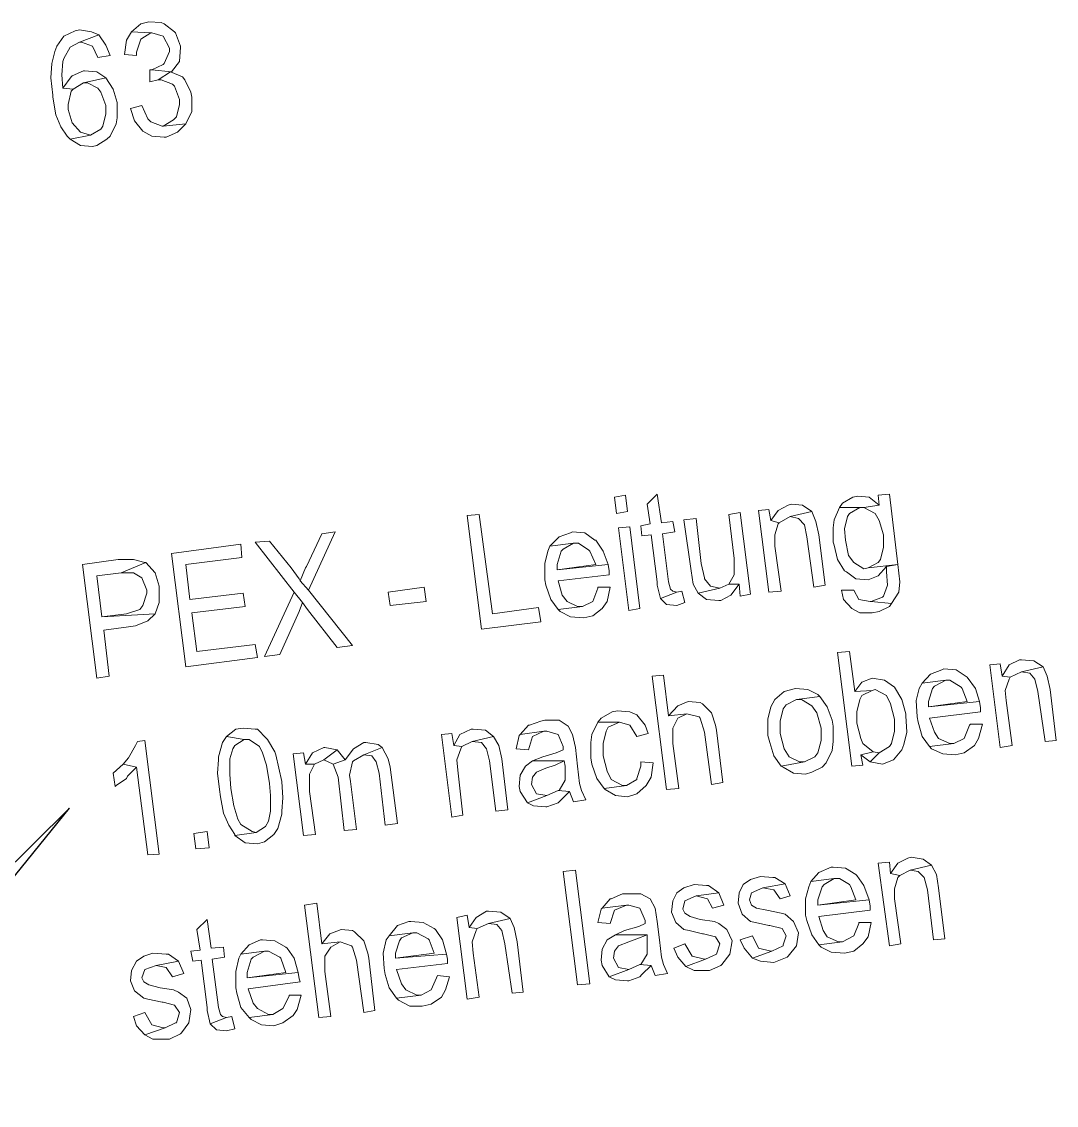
# Model space of a CAD drawing. Header units: metres. Extents: x 2713732.4 to 2713757.2, y 1226081.6 to 1226111.3.
# Drawn here: x 2713744.802 to 2713745.901, y 1226107.35 to 1226108.501 of the extents above; entities that cross this region are included whole.
import ezdxf

# ---------------------------------------------------------------- set-up
doc = ezdxf.new("R2010")
doc.units = ezdxf.units.M
doc.layers.add('einlagen_boden_erstes_og', color=7, linetype='Continuous', true_color=0x000000)

msp = doc.modelspace()

# ---------------------------------------------------------------- linework, layer by layer
at = {"layer": 'einlagen_boden_erstes_og', "color": 7, "linetype": 'Continuous', "lineweight": 25, "extrusion": (0.000477202, 0.001815, 0.999998)}
for p in [(2713744.0878, 1226106.9091, -0.1889), (2713744.1085, 1226106.7454, -0.1886)]:
    msp.add_line(p, (2713744.8532, 1226107.6658, -0.1907), dxfattribs=at)
at = {"layer": 'einlagen_boden_erstes_og', "color": 7, "lineweight": 0}
for points in [[(2713744.9374, 1226108.5012), (2713744.9288, 1226108.4991), (2713744.919, 1226108.4904), (2713744.9396, 1226108.4893), (2713744.9407, 1226108.4893), (2713744.9527, 1226108.486), (2713744.9592, 1226108.473), (2713744.9592, 1226108.4697), (2713744.9537, 1226108.4567), (2713744.9527, 1226108.4556), (2713744.9407, 1226108.4502), (2713744.9613, 1226108.448), (2713744.97, 1226108.4589), (2713744.9711, 1226108.4741), (2713744.9711, 1226108.4752), (2713744.9657, 1226108.4893), (2713744.9646, 1226108.4904), (2713744.9537, 1226108.4991), (2713744.9505, 1226108.5002)], [(2713744.8636, 1226108.4926), (2713744.8592, 1226108.4915), (2713744.8473, 1226108.486), (2713744.8397, 1226108.4752), (2713744.8375, 1226108.4697), (2713744.8343, 1226108.4567), (2713744.8332, 1226108.4415), (2713744.8353, 1226108.423), (2713744.8353, 1226108.4209), (2713744.8386, 1226108.4024), (2713744.844, 1226108.3894), (2713744.8505, 1226108.3796), (2713744.8538, 1226108.3763), (2713744.8755, 1226108.3807), (2713744.8647, 1226108.3839), (2713744.856, 1226108.3937), (2713744.8516, 1226108.4078), (2713744.8516, 1226108.4133), (2713744.8549, 1226108.4274), (2713744.8571, 1226108.4295), (2713744.8462, 1226108.4306), (2713744.8451, 1226108.4448), (2713744.8462, 1226108.4589), (2713744.8473, 1226108.4621), (2713744.8538, 1226108.4741), (2713744.8636, 1226108.4795), (2713744.8842, 1226108.4871), (2713744.8766, 1226108.4904)], [(2713744.919, 1226108.4904), (2713744.9136, 1226108.4817), (2713744.9114, 1226108.4665), (2713744.9244, 1226108.4654), (2713744.9244, 1226108.4687), (2713744.9288, 1226108.4828), (2713744.9288, 1226108.4828), (2713744.9396, 1226108.4893)], [(2713744.8842, 1226108.4871), (2713744.8636, 1226108.4795), (2713744.8658, 1226108.4795), (2713744.8777, 1226108.4752), (2713744.8831, 1226108.4632), (2713744.8962, 1226108.4654), (2713744.8918, 1226108.4763)], [(2713744.869, 1226108.4491), (2713744.8679, 1226108.4491), (2713744.856, 1226108.4437), (2713744.8549, 1226108.4426), (2713744.8462, 1226108.4306), (2713744.8571, 1226108.4295), (2713744.8679, 1226108.4361), (2713744.8918, 1226108.4415), (2713744.8821, 1226108.448)], [(2713744.8918, 1226108.4415), (2713744.8679, 1226108.4361), (2713744.8723, 1226108.4361), (2713744.8831, 1226108.4306), (2713744.8864, 1226108.4263), (2713744.8918, 1226108.4122), (2713744.8918, 1226108.4035), (2713744.8886, 1226108.3904), (2713744.8864, 1226108.3872), (2713744.8755, 1226108.3807), (2713744.8538, 1226108.3763), (2713744.8647, 1226108.3698), (2713744.8777, 1226108.3687), (2713744.8821, 1226108.3698), (2713744.8929, 1226108.3763), (2713744.8962, 1226108.3796), (2713744.9027, 1226108.3926), (2713744.9038, 1226108.3991), (2713744.9038, 1226108.4143), (2713744.9038, 1226108.4154), (2713744.8994, 1226108.4295)], [(2713744.9385, 1226108.4502), (2713744.9385, 1226108.4372), (2713744.9472, 1226108.4393), (2713744.9603, 1226108.448), (2713744.9613, 1226108.448), (2713744.9407, 1226108.4502)], [(2713744.9603, 1226108.448), (2713744.9472, 1226108.4393), (2713744.9505, 1226108.4393), (2713744.9624, 1226108.435), (2713744.9646, 1226108.4328), (2713744.97, 1226108.4187), (2713744.97, 1226108.4133), (2713744.9668, 1226108.4002), (2713744.9635, 1226108.397), (2713744.9527, 1226108.3904), (2713744.9766, 1226108.3926), (2713744.9831, 1226108.4057), (2713744.9831, 1226108.4209), (2713744.982, 1226108.4263), (2713744.9755, 1226108.4393), (2713744.9733, 1226108.4426)], [(2713744.9298, 1226108.4122), (2713744.9179, 1226108.4089), (2713744.9222, 1226108.3959), (2713744.9309, 1226108.385), (2713744.9407, 1226108.3796), (2713744.9537, 1226108.3785), (2713744.9559, 1226108.3785), (2713744.9679, 1226108.3839), (2713744.9766, 1226108.3926), (2713744.9766, 1226108.3926), (2713744.9527, 1226108.3904), (2713744.9516, 1226108.3904), (2713744.9396, 1226108.3948), (2713744.9364, 1226108.398)], [(2713745.4436, 1226107.9983), (2713745.4317, 1226107.9961), (2713745.4339, 1226107.9788), (2713745.4458, 1226107.9809)], [(2713745.4773, 1226107.9994), (2713745.4664, 1226107.9885), (2713745.4697, 1226107.9679), (2713745.4599, 1226107.9657), (2713745.461, 1226107.9549), (2713745.4708, 1226107.956), (2713745.4773, 1226107.906), (2713745.4773, 1226107.9027), (2713745.4806, 1226107.8886), (2713745.4979, 1226107.8951), (2713745.4936, 1226107.8962), (2713745.4914, 1226107.8984), (2713745.4893, 1226107.906), (2713745.4827, 1226107.957), (2713745.4958, 1226107.9592), (2713745.4936, 1226107.9701), (2713745.4817, 1226107.969)], [(2713745.6902, 1226107.9972), (2713745.6848, 1226107.9961), (2713745.6739, 1226107.9896), (2713745.6707, 1226107.9853), (2713745.6924, 1226107.9853), (2713745.6967, 1226107.9853), (2713745.713, 1226107.9875), (2713745.7022, 1226107.9961)], [(2713745.7239, 1226107.9994), (2713745.7119, 1226107.9983), (2713745.713, 1226107.9875), (2713745.6967, 1226107.9853), (2713745.7087, 1226107.9788), (2713745.713, 1226107.9712), (2713745.7174, 1226107.956), (2713745.7174, 1226107.9429), (2713745.7141, 1226107.9299), (2713745.7119, 1226107.9266), (2713745.7011, 1226107.9212), (2713745.7326, 1226107.9245)], [(2713745.5957, 1226107.9831), (2713745.5848, 1226107.982), (2713745.5957, 1226107.8951), (2713745.6087, 1226107.8962), (2713745.6022, 1226107.944), (2713745.6022, 1226107.956), (2713745.6055, 1226107.9679), (2713745.6066, 1226107.969), (2713745.5979, 1226107.9712)], [(2713745.6196, 1226107.9885), (2713745.6163, 1226107.9875), (2713745.6055, 1226107.982), (2713745.5979, 1226107.9712), (2713745.6066, 1226107.969), (2713745.6185, 1226107.9755), (2713745.6413, 1226107.9809), (2713745.6316, 1226107.9875)], [(2713745.6413, 1226107.9809), (2713745.6185, 1226107.9755), (2713745.6272, 1226107.9733), (2713745.6337, 1226107.9668), (2713745.6359, 1226107.9538), (2713745.6435, 1226107.9006), (2713745.6554, 1226107.9027), (2713745.6489, 1226107.956), (2713745.6457, 1226107.9701)], [(2713745.6707, 1226107.9853), (2713745.6652, 1226107.9722), (2713745.6641, 1226107.9636), (2713745.6641, 1226107.9483), (2713745.6652, 1226107.9451), (2713745.6685, 1226107.9299), (2713745.6761, 1226107.9179), (2713745.6783, 1226107.9168), (2713745.688, 1226107.9092), (2713745.7011, 1226107.9082), (2713745.7119, 1226107.9125), (2713745.7206, 1226107.9223), (2713745.7326, 1226107.9245), (2713745.7011, 1226107.9212), (2713745.6967, 1226107.9201), (2713745.6859, 1226107.9266), (2713745.6804, 1226107.9342), (2713745.6772, 1226107.9505), (2713745.6761, 1226107.9625), (2713745.6793, 1226107.9755), (2713745.6815, 1226107.9788), (2713745.6924, 1226107.9853)], [(2713745.2883, 1226107.9777), (2713745.2753, 1226107.9766), (2713745.2905, 1226107.856), (2713745.3535, 1226107.8636), (2713745.3513, 1226107.8788), (2713745.3024, 1226107.8723)], [(2713745.5186, 1226107.9733), (2713745.5055, 1226107.9722), (2713745.5132, 1226107.9179), (2713745.5153, 1226107.9038), (2713745.5208, 1226107.894), (2713745.5436, 1226107.8995), (2713745.5338, 1226107.9016), (2713745.5273, 1226107.9092), (2713745.5273, 1226107.9103), (2713745.524, 1226107.9255)], [(2713745.5653, 1226107.9798), (2713745.5533, 1226107.9777), (2713745.5588, 1226107.931), (2713745.5588, 1226107.9288), (2713745.5588, 1226107.9136), (2713745.5533, 1226107.9038), (2713745.5642, 1226107.9038), (2713745.5653, 1226107.8908), (2713745.5762, 1226107.8929)], [(2713745.1351, 1226107.9592), (2713745.121, 1226107.957), (2713745.1047, 1226107.9223), (2713745.1036, 1226107.9212), (2713745.0982, 1226107.9071), (2713745.1069, 1226107.8973)], [(2713745.3871, 1226107.9592), (2713745.385, 1226107.9581), (2713745.373, 1226107.9538), (2713745.3633, 1226107.944), (2713745.3882, 1226107.9473), (2713745.3937, 1226107.9473), (2713745.4045, 1226107.9397), (2713745.4056, 1226107.9386), (2713745.4121, 1226107.9245), (2713745.3709, 1226107.919), (2713745.4252, 1226107.9245), (2713745.4197, 1226107.9386), (2713745.4121, 1226107.9505), (2713745.411, 1226107.9505), (2713745.4002, 1226107.9581)], [(2713745.448, 1226107.9646), (2713745.436, 1226107.9636), (2713745.4469, 1226107.8756), (2713745.4588, 1226107.8777)], [(2713745.0656, 1226107.9494), (2713745.0504, 1226107.9483), (2713745.0917, 1226107.8951), (2713745.1004, 1226107.8843), (2713745.1058, 1226107.8767), (2713745.1373, 1226107.8365), (2713745.1536, 1226107.8386), (2713745.1069, 1226107.8973), (2713745.0982, 1226107.9071), (2713745.0971, 1226107.9092), (2713745.0884, 1226107.9212)], [(2713745.3633, 1226107.944), (2713745.3611, 1226107.9386), (2713745.3578, 1226107.9255), (2713745.3578, 1226107.9082), (2713745.3589, 1226107.9027), (2713745.3643, 1226107.8875), (2713745.3719, 1226107.8767), (2713745.398, 1226107.8799), (2713745.3926, 1226107.8799), (2713745.3817, 1226107.8853), (2713745.3763, 1226107.8919), (2713745.3719, 1226107.9071), (2713745.4263, 1226107.9136), (2713745.4263, 1226107.9179), (2713745.4252, 1226107.9245), (2713745.3709, 1226107.919), (2713745.3709, 1226107.9245), (2713745.3752, 1226107.9386), (2713745.3774, 1226107.9407), (2713745.3882, 1226107.9473)], [(2713745.0352, 1226107.9462), (2713744.9613, 1226107.9364), (2713744.9766, 1226107.8158), (2713745.0526, 1226107.8256), (2713745.0504, 1226107.8397), (2713744.9885, 1226107.8321), (2713744.9831, 1226107.8734), (2713745.0396, 1226107.8799), (2713745.0374, 1226107.894), (2713744.9809, 1226107.8875), (2713744.9766, 1226107.9245), (2713745.0363, 1226107.9321)], [(2713744.9049, 1226107.9299), (2713744.8668, 1226107.9245), (2713744.8821, 1226107.8039), (2713744.8951, 1226107.8061), (2713744.8897, 1226107.8549), (2713744.9157, 1226107.8582), (2713744.9233, 1226107.8593), (2713744.9364, 1226107.8647), (2713744.944, 1226107.8723), (2713744.8875, 1226107.8691), (2713744.8821, 1226107.9125), (2713744.9081, 1226107.9158), (2713744.9342, 1226107.9266), (2713744.9331, 1226107.9266), (2713744.9212, 1226107.9299), (2713744.919, 1226107.9299)], [(2713744.9342, 1226107.9266), (2713744.9081, 1226107.9158), (2713744.9212, 1226107.9158), (2713744.9298, 1226107.9103), (2713744.9353, 1226107.8973), (2713744.9353, 1226107.894), (2713744.9309, 1226107.881), (2713744.9277, 1226107.8767), (2713744.9136, 1226107.8723), (2713744.8875, 1226107.8691), (2713744.944, 1226107.8723), (2713744.9483, 1226107.8843), (2713744.9483, 1226107.8995), (2713744.9483, 1226107.9016), (2713744.944, 1226107.9158), (2713744.944, 1226107.9158)], [(2713745.7326, 1226107.9245), (2713745.7206, 1226107.9223), (2713745.7206, 1226107.9168), (2713745.7217, 1226107.9027), (2713745.7174, 1226107.8908), (2713745.7163, 1226107.8897), (2713745.7043, 1226107.8853), (2713745.7261, 1226107.8832), (2713745.7337, 1226107.8951), (2713745.7347, 1226107.906)], [(2713745.1938, 1226107.881), (2713745.1916, 1226107.8951), (2713745.2296, 1226107.9006), (2713745.2318, 1226107.8853), (2713745.1938, 1226107.881)], [(2713745.4143, 1226107.9006), (2713745.4143, 1226107.8995), (2713745.4089, 1226107.8853), (2713745.398, 1226107.8799), (2713745.3719, 1226107.8767), (2713745.3741, 1226107.8745), (2713745.385, 1226107.8691), (2713745.3991, 1226107.868), (2713745.4089, 1226107.8701), (2713745.4187, 1226107.8777), (2713745.4241, 1226107.8853), (2713745.4273, 1226107.9006)], [(2713745.5533, 1226107.9038), (2713745.5436, 1226107.8995), (2713745.5208, 1226107.894), (2713745.5294, 1226107.8875), (2713745.5425, 1226107.8864), (2713745.5447, 1226107.8864), (2713745.5555, 1226107.8919), (2713745.5642, 1226107.9038)], [(2713745.0917, 1226107.8951), (2713745.0602, 1226107.8267), (2713745.0765, 1226107.8289), (2713745.0971, 1226107.8745), (2713745.1004, 1226107.8843)], [(2713745.5034, 1226107.8962), (2713745.4979, 1226107.8951), (2713745.4806, 1226107.8886), (2713745.4871, 1226107.8821), (2713745.4979, 1226107.881), (2713745.5066, 1226107.8843)], [(2713745.6728, 1226107.8973), (2713745.675, 1226107.8875), (2713745.6837, 1226107.8777), (2713745.6924, 1226107.8734), (2713745.7054, 1226107.8734), (2713745.713, 1226107.8745), (2713745.7239, 1226107.8799), (2713745.7261, 1226107.8832), (2713745.7043, 1226107.8853), (2713745.7032, 1226107.8853), (2713745.6913, 1226107.8875), (2713745.6859, 1226107.8973)], [(2713745.6815, 1226107.8321), (2713745.6685, 1226107.831), (2713745.6837, 1226107.7105), (2713745.6956, 1226107.7115), (2713745.6935, 1226107.7224), (2713745.7065, 1226107.7257), (2713745.6956, 1226107.7344), (2713745.6935, 1226107.7398), (2713745.6891, 1226107.7561), (2713745.6891, 1226107.768), (2713745.6924, 1226107.7811), (2713745.6946, 1226107.7854), (2713745.7054, 1226107.7908), (2713745.687, 1226107.7898)], [(2713745.864, 1226107.8234), (2713745.8618, 1226107.8234), (2713745.851, 1226107.818), (2713745.8434, 1226107.8061), (2713745.8521, 1226107.805), (2713745.864, 1226107.8104), (2713745.8868, 1226107.8158), (2713745.877, 1226107.8223)], [(2713745.7815, 1226107.8137), (2713745.7793, 1226107.8126), (2713745.7673, 1226107.8082), (2713745.7586, 1226107.7984), (2713745.7836, 1226107.8017), (2713745.788, 1226107.8017), (2713745.7999, 1226107.7941), (2713745.801, 1226107.793), (2713745.8064, 1226107.7789), (2713745.7652, 1226107.7735), (2713745.8195, 1226107.7789), (2713745.8151, 1226107.793), (2713745.8064, 1226107.805), (2713745.8064, 1226107.805), (2713745.7945, 1226107.8126)], [(2713745.8412, 1226107.8191), (2713745.8303, 1226107.818), (2713745.8412, 1226107.73), (2713745.8542, 1226107.7322), (2713745.8477, 1226107.78), (2713745.8466, 1226107.7908), (2713745.851, 1226107.8028), (2713745.8521, 1226107.805), (2713745.8434, 1226107.8061)], [(2713745.8868, 1226107.8158), (2713745.864, 1226107.8104), (2713745.8727, 1226107.8093), (2713745.8781, 1226107.8028), (2713745.8814, 1226107.7898), (2713745.889, 1226107.7365), (2713745.9009, 1226107.7376), (2713745.8944, 1226107.7919), (2713745.8912, 1226107.8061)], [(2713745.4838, 1226107.8071), (2713745.4719, 1226107.8061), (2713745.4871, 1226107.6855), (2713745.5001, 1226107.6866), (2713745.4936, 1226107.7344), (2713745.4936, 1226107.7365), (2713745.4936, 1226107.7507), (2713745.499, 1226107.7615), (2713745.5088, 1226107.7659), (2713745.4893, 1226107.7637)], [(2713745.7054, 1226107.8039), (2713745.6946, 1226107.7995), (2713745.687, 1226107.7898), (2713745.7054, 1226107.7908), (2713745.7087, 1226107.7919), (2713745.7206, 1226107.7854), (2713745.725, 1226107.7767), (2713745.7293, 1226107.7604), (2713745.7293, 1226107.7474), (2713745.7261, 1226107.7344), (2713745.7239, 1226107.7311), (2713745.713, 1226107.7246), (2713745.7032, 1226107.7148), (2713745.7163, 1226107.7126), (2713745.7163, 1226107.7126), (2713745.7282, 1226107.717), (2713745.7369, 1226107.7278), (2713745.7391, 1226107.7333), (2713745.7423, 1226107.7463), (2713745.7413, 1226107.7637), (2713745.7413, 1226107.7659), (2713745.7369, 1226107.7811), (2713745.7369, 1226107.7811), (2713745.7293, 1226107.7941), (2713745.7185, 1226107.8017), (2713745.7185, 1226107.8017)], [(2713745.7586, 1226107.7984), (2713745.7554, 1226107.793), (2713745.7521, 1226107.78), (2713745.7532, 1226107.7626), (2713745.7543, 1226107.7572), (2713745.7586, 1226107.742), (2713745.7662, 1226107.7311), (2713745.7923, 1226107.7344), (2713745.788, 1226107.7344), (2713745.776, 1226107.7398), (2713745.7717, 1226107.7463), (2713745.7662, 1226107.7615), (2713745.8206, 1226107.768), (2713745.8206, 1226107.7724), (2713745.8195, 1226107.7789), (2713745.7652, 1226107.7735), (2713745.7652, 1226107.7789), (2713745.7695, 1226107.793), (2713745.7717, 1226107.7952), (2713745.7836, 1226107.8017)], [(2713745.6239, 1226107.793), (2713745.612, 1226107.7898), (2713745.6022, 1226107.7811), (2713745.5979, 1226107.7735), (2713745.5946, 1226107.7604), (2713745.5946, 1226107.743), (2713745.5968, 1226107.7354), (2713745.6011, 1226107.7213), (2713745.6087, 1226107.7105), (2713745.6337, 1226107.7148), (2713745.6283, 1226107.7148), (2713745.6174, 1226107.7202), (2713745.612, 1226107.7289), (2713745.6077, 1226107.7452), (2713745.6077, 1226107.7583), (2713745.6109, 1226107.7713), (2713745.6142, 1226107.7756), (2713745.625, 1226107.7811), (2713745.65, 1226107.7843), (2713745.6478, 1226107.7865), (2713745.637, 1226107.7919)], [(2713745.5099, 1226107.7789), (2713745.499, 1226107.7745), (2713745.4893, 1226107.7637), (2713745.5088, 1226107.7659), (2713745.5218, 1226107.7626), (2713745.5229, 1226107.7615), (2713745.5273, 1226107.7463), (2713745.5349, 1226107.6909), (2713745.5468, 1226107.6931), (2713745.5403, 1226107.7485), (2713745.5392, 1226107.7539), (2713745.5349, 1226107.7669), (2713745.5251, 1226107.7767), (2713745.5229, 1226107.7778)], [(2713745.65, 1226107.7843), (2713745.625, 1226107.7811), (2713745.6305, 1226107.7811), (2713745.6413, 1226107.7745), (2713745.6468, 1226107.7669), (2713745.6511, 1226107.7507), (2713745.6511, 1226107.7376), (2713745.6478, 1226107.7246), (2713745.6446, 1226107.7202), (2713745.6337, 1226107.7148), (2713745.6087, 1226107.7105), (2713745.6109, 1226107.7094), (2713745.6218, 1226107.7029), (2713745.6348, 1226107.7018), (2713745.6413, 1226107.7039), (2713745.6522, 1226107.7094), (2713745.6565, 1226107.7137), (2713745.6631, 1226107.7268), (2713745.6641, 1226107.7365), (2713745.6641, 1226107.7528), (2713745.6631, 1226107.7593), (2713745.6576, 1226107.7735)], [(2713745.4349, 1226107.7691), (2713745.4295, 1226107.768), (2713745.4176, 1226107.7615), (2713745.4143, 1226107.7572), (2713745.4371, 1226107.7572), (2713745.448, 1226107.7539), (2713745.448, 1226107.7539), (2713745.4556, 1226107.742), (2713745.4675, 1226107.7452), (2713745.4643, 1226107.7539), (2713745.4556, 1226107.7648), (2713745.448, 1226107.768)], [(2713745.0374, 1226107.7507), (2713745.0298, 1226107.7496), (2713745.02, 1226107.742), (2713745.0385, 1226107.7387), (2713745.0439, 1226107.7387), (2713745.0548, 1226107.7311), (2713745.058, 1226107.7246), (2713745.0624, 1226107.7115), (2713745.0656, 1226107.692), (2713745.0667, 1226107.679), (2713745.0667, 1226107.6627), (2713745.0645, 1226107.6518), (2713745.0613, 1226107.6464), (2713745.0515, 1226107.6399), (2713745.0287, 1226107.6366), (2713745.0396, 1226107.629), (2713745.0526, 1226107.6279), (2713745.0602, 1226107.6301), (2713745.07, 1226107.6377), (2713745.0743, 1226107.6442), (2713745.0787, 1226107.6594), (2713745.0787, 1226107.6627), (2713745.0797, 1226107.6768), (2713745.0787, 1226107.6942), (2713745.0754, 1226107.7083), (2713745.0721, 1226107.7224), (2713745.0711, 1226107.7257), (2713745.0635, 1226107.7387), (2713745.0624, 1226107.7398), (2713745.0526, 1226107.7496), (2713745.0504, 1226107.7496)], [(2713745.3578, 1226107.7593), (2713745.3535, 1226107.7583), (2713745.3415, 1226107.7539), (2713745.3404, 1226107.7539), (2713745.3318, 1226107.7441), (2713745.3567, 1226107.7474), (2713745.36, 1226107.7474), (2713745.3719, 1226107.7441), (2713745.3774, 1226107.7311), (2713745.3774, 1226107.7278), (2713745.3698, 1226107.7246), (2713745.3556, 1226107.7202), (2713745.3448, 1226107.7159), (2713745.3785, 1226107.7159), (2713745.3795, 1226107.7105), (2713745.3795, 1226107.6953), (2713745.373, 1226107.6844), (2713745.3719, 1226107.6844), (2713745.3839, 1226107.6833), (2713745.3882, 1226107.6724), (2713745.4013, 1226107.6746), (2713745.3969, 1226107.6844), (2713745.3948, 1226107.692), (2713745.3926, 1226107.7105), (2713745.3904, 1226107.73), (2713745.3871, 1226107.7441), (2713745.3828, 1226107.7528), (2713745.373, 1226107.7593), (2713745.3709, 1226107.7593)], [(2713745.4143, 1226107.7572), (2713745.4078, 1226107.7441), (2713745.4067, 1226107.7354), (2713745.4067, 1226107.7192), (2713745.4078, 1226107.7126), (2713745.4132, 1226107.6974), (2713745.4208, 1226107.6866), (2713745.4447, 1226107.6898), (2713745.4404, 1226107.6898), (2713745.4284, 1226107.6963), (2713745.4241, 1226107.705), (2713745.4197, 1226107.7213), (2713745.4197, 1226107.7344), (2713745.423, 1226107.7474), (2713745.4252, 1226107.7517), (2713745.4371, 1226107.7572)], [(2713745.8097, 1226107.755), (2713745.8086, 1226107.7539), (2713745.8032, 1226107.7398), (2713745.7923, 1226107.7344), (2713745.7662, 1226107.7311), (2713745.7684, 1226107.7289), (2713745.7804, 1226107.7235), (2713745.7934, 1226107.7224), (2713745.8032, 1226107.7246), (2713745.814, 1226107.7322), (2713745.8184, 1226107.7398), (2713745.8227, 1226107.755)], [(2713745.02, 1226107.742), (2713745.0157, 1226107.7354), (2713745.0113, 1226107.7202), (2713745.0113, 1226107.717), (2713745.0102, 1226107.7029), (2713745.0124, 1226107.6855), (2713745.0135, 1226107.6779), (2713745.0167, 1226107.6605), (2713745.0222, 1226107.6475), (2713745.0287, 1226107.6377), (2713745.0287, 1226107.6366), (2713745.0515, 1226107.6399), (2713745.0472, 1226107.6409), (2713745.0352, 1226107.6485), (2713745.032, 1226107.654), (2713745.0276, 1226107.6681), (2713745.0243, 1226107.6866), (2713745.0233, 1226107.7018), (2713745.0233, 1226107.7181), (2713745.0265, 1226107.7289), (2713745.0287, 1226107.7322), (2713745.0385, 1226107.7387)], [(2713745.259, 1226107.7452), (2713745.2481, 1226107.7441), (2713745.259, 1226107.6562), (2713745.2709, 1226107.6583), (2713745.2655, 1226107.7061), (2713745.2644, 1226107.717), (2713745.2687, 1226107.7289), (2713745.2698, 1226107.7311), (2713745.2611, 1226107.7322)], [(2713745.2818, 1226107.7496), (2713745.2796, 1226107.7496), (2713745.2677, 1226107.7441), (2713745.2611, 1226107.7322), (2713745.2698, 1226107.7311), (2713745.2807, 1226107.7365), (2713745.3035, 1226107.742), (2713745.2948, 1226107.7485)], [(2713745.3035, 1226107.742), (2713745.2807, 1226107.7365), (2713745.2905, 1226107.7354), (2713745.2959, 1226107.7289), (2713745.2992, 1226107.7159), (2713745.3057, 1226107.6627), (2713745.3187, 1226107.6638), (2713745.3122, 1226107.7181), (2713745.3089, 1226107.7322)], [(2713745.3318, 1226107.7441), (2713745.3307, 1226107.743), (2713745.3274, 1226107.7289), (2713745.3404, 1226107.7278), (2713745.3404, 1226107.7278), (2713745.3448, 1226107.742), (2713745.3448, 1226107.742), (2713745.3567, 1226107.7474)], [(2713744.9331, 1226107.7376), (2713744.9255, 1226107.7365), (2713744.9233, 1226107.7322), (2713744.9157, 1226107.7192), (2713744.9103, 1226107.7126), (2713744.9244, 1226107.7094), (2713744.9364, 1226107.616), (2713744.9483, 1226107.617)], [(2713745.1243, 1226107.73), (2713745.1232, 1226107.73), (2713745.1112, 1226107.7246), (2713745.1036, 1226107.7126), (2713745.1134, 1226107.7126), (2713745.1232, 1226107.717), (2713745.1373, 1226107.7278), (2713745.1373, 1226107.7278)], [(2713745.1373, 1226107.7278), (2713745.1232, 1226107.717), (2713745.133, 1226107.7126), (2713745.146, 1226107.717)], [(2713745.1677, 1226107.7354), (2713745.1656, 1226107.7354), (2713745.1547, 1226107.7289), (2713745.146, 1226107.717), (2713745.133, 1226107.7126), (2713745.133, 1226107.7126), (2713745.1384, 1226107.6985), (2713745.1449, 1226107.642), (2713745.158, 1226107.6431), (2713745.1514, 1226107.6942), (2713745.1504, 1226107.7007), (2713745.1536, 1226107.7148), (2713745.1547, 1226107.7159), (2713745.1656, 1226107.7224), (2713745.1851, 1226107.73), (2713745.1808, 1226107.7333)], [(2713745.1851, 1226107.73), (2713745.1656, 1226107.7224), (2713745.1742, 1226107.7213), (2713745.1786, 1226107.7148), (2713745.1819, 1226107.7029), (2713745.1884, 1226107.6475), (2713745.2014, 1226107.6496), (2713745.1938, 1226107.7094), (2713745.1916, 1226107.7181)], [(2713745.1015, 1226107.7246), (2713745.0906, 1226107.7235), (2713745.1015, 1226107.6366), (2713745.1145, 1226107.6377), (2713745.108, 1226107.6833), (2713745.108, 1226107.6866), (2713745.108, 1226107.7018), (2713745.1134, 1226107.7126), (2713745.1036, 1226107.7126)], [(2713745.7065, 1226107.7257), (2713745.6935, 1226107.7224), (2713745.7032, 1226107.7148), (2713745.713, 1226107.7246)], [(2713744.9103, 1226107.7126), (2713744.8994, 1226107.7029), (2713744.9016, 1226107.6887), (2713744.9027, 1226107.6898), (2713744.9136, 1226107.6974), (2713744.9146, 1226107.6996), (2713744.9244, 1226107.7094)], [(2713745.3448, 1226107.7159), (2713745.3372, 1226107.7105), (2713745.3318, 1226107.7007), (2713745.3307, 1226107.6887), (2713745.3318, 1226107.6833), (2713745.3394, 1226107.6714), (2713745.36, 1226107.679), (2713745.3491, 1226107.6811), (2713745.3437, 1226107.6909), (2713745.3448, 1226107.6985), (2713745.3491, 1226107.7039), (2713745.3589, 1226107.7083), (2713745.3687, 1226107.7115), (2713745.3785, 1226107.7159)], [(2713745.4599, 1226107.7148), (2713745.4599, 1226107.7105), (2713745.4556, 1226107.6974), (2713745.4556, 1226107.6963), (2713745.4447, 1226107.6898), (2713745.4208, 1226107.6866), (2713745.4219, 1226107.6855), (2713745.4328, 1226107.679), (2713745.4458, 1226107.6779), (2713745.4556, 1226107.6811), (2713745.4654, 1226107.6898), (2713745.4708, 1226107.6985), (2713745.473, 1226107.7137)], [(2713745.3719, 1226107.6844), (2713745.36, 1226107.679), (2713745.3394, 1226107.6714), (2713745.3459, 1226107.6681), (2713745.3589, 1226107.667), (2713745.36, 1226107.667), (2713745.3719, 1226107.6714), (2713745.3741, 1226107.6735), (2713745.3839, 1226107.6833)], [(2713744.9874, 1226107.6225), (2713744.9852, 1226107.6388), (2713744.9994, 1226107.6409), (2713745.0015, 1226107.6236), (2713744.9874, 1226107.6225)], [(2713745.7467, 1226107.6138), (2713745.7434, 1226107.6127), (2713745.7326, 1226107.6073), (2713745.725, 1226107.5964), (2713745.7347, 1226107.5942), (2713745.7456, 1226107.5997), (2713745.7684, 1226107.6051), (2713745.7597, 1226107.6116)], [(2713745.6641, 1226107.6029), (2713745.662, 1226107.6029), (2713745.6489, 1226107.5975), (2713745.6402, 1226107.5877), (2713745.6652, 1226107.591), (2713745.6707, 1226107.591), (2713745.6815, 1226107.5845), (2713745.6826, 1226107.5823), (2713745.688, 1226107.5682), (2713745.6478, 1226107.5627), (2713745.7022, 1226107.5682), (2713745.6967, 1226107.5834), (2713745.6891, 1226107.5942), (2713745.688, 1226107.5953), (2713745.6772, 1226107.6018)], [(2713745.7239, 1226107.6084), (2713745.7119, 1226107.6073), (2713745.7239, 1226107.5193), (2713745.7358, 1226107.5215), (2713745.7293, 1226107.5693), (2713745.7293, 1226107.5801), (2713745.7326, 1226107.5921), (2713745.7347, 1226107.5942), (2713745.725, 1226107.5964)], [(2713745.7684, 1226107.6051), (2713745.7456, 1226107.5997), (2713745.7543, 1226107.5986), (2713745.7608, 1226107.5921), (2713745.7641, 1226107.579), (2713745.7706, 1226107.5258), (2713745.7825, 1226107.5269), (2713745.776, 1226107.5812), (2713745.7738, 1226107.5953)], [(2713745.3926, 1226107.478), (2713745.3774, 1226107.5986), (2713745.3904, 1226107.5997), (2713745.4056, 1226107.4791), (2713745.3926, 1226107.478)], [(2713745.587, 1226107.5931), (2713745.5762, 1226107.5899), (2713745.5686, 1226107.5845), (2713745.5642, 1226107.5758), (2713745.5631, 1226107.5649), (2713745.5675, 1226107.553), (2713745.5762, 1226107.5454), (2713745.5816, 1226107.5443), (2713745.5957, 1226107.541), (2713745.5968, 1226107.541), (2713745.6098, 1226107.5378), (2713745.6142, 1226107.5301), (2713745.6109, 1226107.5204), (2713745.6109, 1226107.5193), (2713745.599, 1226107.5139), (2713745.5783, 1226107.5062), (2713745.587, 1226107.503), (2713745.6011, 1226107.5019), (2713745.6044, 1226107.503), (2713745.6153, 1226107.5073), (2713745.6163, 1226107.5084), (2713745.625, 1226107.5193), (2713745.6272, 1226107.5334), (2713745.6218, 1226107.5454), (2713745.6131, 1226107.553), (2713745.6087, 1226107.554), (2713745.5935, 1226107.5573), (2713745.5827, 1226107.5595), (2713745.5772, 1226107.5627), (2713745.5751, 1226107.5682), (2713745.5772, 1226107.5758), (2713745.5772, 1226107.5758), (2713745.5892, 1226107.5812), (2713745.6131, 1226107.5855), (2713745.6022, 1226107.5921), (2713745.6001, 1226107.5921)], [(2713745.6402, 1226107.5877), (2713745.6381, 1226107.5823), (2713745.6348, 1226107.5693), (2713745.6348, 1226107.5519), (2713745.6359, 1226107.5464), (2713745.6413, 1226107.5312), (2713745.6489, 1226107.5204), (2713745.6739, 1226107.5236), (2713745.6696, 1226107.5236), (2713745.6576, 1226107.5291), (2713745.6533, 1226107.5356), (2713745.6489, 1226107.5508), (2713745.7032, 1226107.5573), (2713745.7032, 1226107.5616), (2713745.7022, 1226107.5682), (2713745.6478, 1226107.5627), (2713745.6478, 1226107.5682), (2713745.6522, 1226107.5823), (2713745.6544, 1226107.5845), (2713745.6652, 1226107.591)], [(2713745.5164, 1226107.5845), (2713745.5055, 1226107.5812), (2713745.4979, 1226107.5758), (2713745.4936, 1226107.5671), (2713745.4925, 1226107.5551), (2713745.4969, 1226107.5443), (2713745.5055, 1226107.5367), (2713745.511, 1226107.5356), (2713745.5251, 1226107.5323), (2713745.5262, 1226107.5323), (2713745.5392, 1226107.5291), (2713745.5436, 1226107.5215), (2713745.5403, 1226107.5106), (2713745.5403, 1226107.5106), (2713745.5284, 1226107.5052), (2713745.5077, 1226107.4976), (2713745.5164, 1226107.4932), (2713745.5305, 1226107.4932), (2713745.5327, 1226107.4932), (2713745.5447, 1226107.4986), (2713745.5457, 1226107.4997), (2713745.5544, 1226107.5106), (2713745.5566, 1226107.5247), (2713745.5512, 1226107.5367), (2713745.5425, 1226107.5432), (2713745.5381, 1226107.5454), (2713745.5229, 1226107.5475), (2713745.5121, 1226107.5508), (2713745.5066, 1226107.554), (2713745.5045, 1226107.5584), (2713745.5066, 1226107.5671), (2713745.5066, 1226107.5671), (2713745.5186, 1226107.5725), (2713745.5425, 1226107.5758), (2713745.5316, 1226107.5834), (2713745.5294, 1226107.5834)], [(2713745.6131, 1226107.5855), (2713745.5892, 1226107.5812), (2713745.6011, 1226107.579), (2713745.6077, 1226107.5693), (2713745.6185, 1226107.5725)], [(2713745.4447, 1226107.5747), (2713745.4404, 1226107.5747), (2713745.4284, 1226107.5693), (2713745.4273, 1226107.5693), (2713745.4187, 1226107.5595), (2713745.4447, 1226107.5627), (2713745.4469, 1226107.5627), (2713745.4588, 1226107.5595), (2713745.4643, 1226107.5464), (2713745.4643, 1226107.5432), (2713745.4578, 1226107.5399), (2713745.4425, 1226107.5356), (2713745.4328, 1226107.5312), (2713745.4664, 1226107.5312), (2713745.4664, 1226107.5258), (2713745.4664, 1226107.5106), (2713745.4599, 1226107.4997), (2713745.4588, 1226107.4997), (2713745.4708, 1226107.4986), (2713745.4751, 1226107.4878), (2713745.4882, 1226107.49), (2713745.4838, 1226107.4997), (2713745.4817, 1226107.5073), (2713745.4795, 1226107.5258), (2713745.4773, 1226107.5454), (2713745.4751, 1226107.5595), (2713745.4697, 1226107.5693), (2713745.4599, 1226107.5747), (2713745.4578, 1226107.5747)], [(2713745.5425, 1226107.5758), (2713745.5186, 1226107.5725), (2713745.5305, 1226107.5693), (2713745.536, 1226107.5595), (2713745.5479, 1226107.5627)], [(2713745.1156, 1226107.5649), (2713745.1026, 1226107.5627), (2713745.1178, 1226107.4432), (2713745.1308, 1226107.4443), (2713745.1243, 1226107.4921), (2713745.1243, 1226107.4932), (2713745.1243, 1226107.5084), (2713745.1308, 1226107.5182), (2713745.1406, 1226107.5236), (2713745.121, 1226107.5215)], [(2713745.2981, 1226107.5562), (2713745.2959, 1226107.5562), (2713745.285, 1226107.5497), (2713745.2774, 1226107.5388), (2713745.2861, 1226107.5378), (2713745.2981, 1226107.5432), (2713745.3209, 1226107.5486), (2713745.3111, 1226107.5551)], [(2713745.4187, 1226107.5595), (2713745.4176, 1226107.5584), (2713745.4143, 1226107.5443), (2713745.4273, 1226107.5432), (2713745.4273, 1226107.5432), (2713745.4317, 1226107.5573), (2713745.4317, 1226107.5573), (2713745.4447, 1226107.5627)], [(2713744.9994, 1226107.5475), (2713744.9885, 1226107.5367), (2713744.9918, 1226107.5149), (2713744.982, 1226107.5139), (2713744.9842, 1226107.503), (2713744.9928, 1226107.5041), (2713744.9994, 1226107.4541), (2713744.9994, 1226107.4509), (2713745.0026, 1226107.4367), (2713745.02, 1226107.4432), (2713745.0157, 1226107.4443), (2713745.0135, 1226107.4465), (2713745.0113, 1226107.4541), (2713745.0048, 1226107.5052), (2713745.0178, 1226107.5073), (2713745.0167, 1226107.5182), (2713745.0037, 1226107.5171)], [(2713745.2155, 1226107.5454), (2713745.2134, 1226107.5454), (2713745.2014, 1226107.541), (2713745.1927, 1226107.5301), (2713745.2177, 1226107.5334), (2713745.222, 1226107.5334), (2713745.234, 1226107.5269), (2713745.2351, 1226107.5258), (2713745.2405, 1226107.5117), (2713745.1992, 1226107.5062), (2713745.2535, 1226107.5106), (2713745.2492, 1226107.5258), (2713745.2416, 1226107.5367), (2713745.2405, 1226107.5378), (2713745.2286, 1226107.5443)], [(2713745.2753, 1226107.5519), (2713745.2644, 1226107.5497), (2713745.2753, 1226107.4628), (2713745.2883, 1226107.465), (2713745.2818, 1226107.5117), (2713745.2807, 1226107.5236), (2713745.285, 1226107.5356), (2713745.2861, 1226107.5378), (2713745.2774, 1226107.5388)], [(2713745.3209, 1226107.5486), (2713745.2981, 1226107.5432), (2713745.3068, 1226107.5421), (2713745.3122, 1226107.5356), (2713745.3155, 1226107.5215), (2713745.3231, 1226107.4693), (2713745.335, 1226107.4704), (2713745.3285, 1226107.5236), (2713745.3252, 1226107.5388)], [(2713745.6913, 1226107.5443), (2713745.6913, 1226107.5432), (2713745.6859, 1226107.5301), (2713745.6739, 1226107.5236), (2713745.6489, 1226107.5204), (2713745.6511, 1226107.5182), (2713745.662, 1226107.5128), (2713745.6761, 1226107.5117), (2713745.6859, 1226107.5139), (2713745.6956, 1226107.5215), (2713745.7011, 1226107.5291), (2713745.7043, 1226107.5443)], [(2713745.1417, 1226107.5367), (2713745.1297, 1226107.5323), (2713745.121, 1226107.5215), (2713745.1406, 1226107.5236), (2713745.1525, 1226107.5193), (2713745.1536, 1226107.5182), (2713745.158, 1226107.5041), (2713745.1656, 1226107.4487), (2713745.1775, 1226107.4509), (2713745.171, 1226107.5062), (2713745.1699, 1226107.5117), (2713745.1656, 1226107.5247), (2713745.1558, 1226107.5345), (2713745.1536, 1226107.5356)], [(2713745.1927, 1226107.5301), (2713745.1895, 1226107.5258), (2713745.1862, 1226107.5117), (2713745.1873, 1226107.4954), (2713745.1884, 1226107.4889), (2713745.1927, 1226107.4747), (2713745.2003, 1226107.4639), (2713745.2264, 1226107.4671), (2713745.222, 1226107.4671), (2713745.2101, 1226107.4726), (2713745.2057, 1226107.4791), (2713745.2003, 1226107.4943), (2713745.2546, 1226107.5008), (2713745.2546, 1226107.5052), (2713745.2535, 1226107.5106), (2713745.1992, 1226107.5062), (2713745.1992, 1226107.5117), (2713745.2036, 1226107.5247), (2713745.2057, 1226107.528), (2713745.2177, 1226107.5334)], [(2713745.058, 1226107.5258), (2713745.0558, 1226107.5258), (2713745.0439, 1226107.5204), (2713745.0352, 1226107.5106), (2713745.0602, 1226107.5139), (2713745.0645, 1226107.5139), (2713745.0765, 1226107.5073), (2713745.0776, 1226107.5062), (2713745.083, 1226107.491), (2713745.0417, 1226107.4856), (2713745.096, 1226107.491), (2713745.0917, 1226107.5062), (2713745.0841, 1226107.5171), (2713745.083, 1226107.5182), (2713745.0711, 1226107.5247)], [(2713745.4328, 1226107.5312), (2713745.4241, 1226107.5258), (2713745.4187, 1226107.516), (2713745.4176, 1226107.5041), (2713745.4187, 1226107.4986), (2713745.4263, 1226107.4867), (2713745.4469, 1226107.4943), (2713745.436, 1226107.4965), (2713745.4306, 1226107.5062), (2713745.4317, 1226107.5139), (2713745.436, 1226107.5193), (2713745.4469, 1226107.5236), (2713745.4556, 1226107.5269), (2713745.4664, 1226107.5312)], [(2713745.5066, 1226107.5215), (2713745.4947, 1226107.5171), (2713745.499, 1226107.5073), (2713745.5077, 1226107.4976), (2713745.5284, 1226107.5052), (2713745.5273, 1226107.5052), (2713745.5142, 1226107.5084), (2713745.5142, 1226107.5084)], [(2713745.5783, 1226107.5301), (2713745.5653, 1226107.5258), (2713745.5696, 1226107.5171), (2713745.5783, 1226107.5062), (2713745.599, 1226107.5139), (2713745.5979, 1226107.5139), (2713745.5848, 1226107.5171), (2713745.5848, 1226107.5171)], [(2713744.9418, 1226107.5117), (2713744.932, 1226107.5084), (2713744.9244, 1226107.503), (2713744.919, 1226107.4932), (2713744.9179, 1226107.4824), (2713744.9222, 1226107.4715), (2713744.932, 1226107.4639), (2713744.9364, 1226107.4628), (2713744.9516, 1226107.4595), (2713744.9527, 1226107.4595), (2713744.9646, 1226107.4563), (2713744.97, 1226107.4487), (2713744.9668, 1226107.4378), (2713744.9657, 1226107.4378), (2713744.9548, 1226107.4324), (2713744.9331, 1226107.4248), (2713744.9418, 1226107.4204), (2713744.9559, 1226107.4204), (2713744.9592, 1226107.4204), (2713744.9711, 1226107.4259), (2713744.9722, 1226107.427), (2713744.9798, 1226107.4378), (2713744.982, 1226107.4519), (2713744.9776, 1226107.4639), (2713744.9689, 1226107.4704), (2713744.9635, 1226107.4726), (2713744.9494, 1226107.4747), (2713744.9374, 1226107.478), (2713744.932, 1226107.4813), (2713744.9298, 1226107.4856), (2713744.9331, 1226107.4943), (2713744.9331, 1226107.4943), (2713744.9451, 1226107.4986), (2713744.9689, 1226107.503), (2713744.9581, 1226107.5106), (2713744.9559, 1226107.5106)], [(2713745.0352, 1226107.5106), (2713745.033, 1226107.5062), (2713745.0298, 1226107.4921), (2713745.0298, 1226107.4747), (2713745.0309, 1226107.4693), (2713745.0352, 1226107.4541), (2713745.0439, 1226107.4432), (2713745.0689, 1226107.4465), (2713745.0645, 1226107.4465), (2713745.0526, 1226107.453), (2713745.0482, 1226107.4585), (2713745.0428, 1226107.4737), (2713745.0982, 1226107.4813), (2713745.0971, 1226107.4845), (2713745.096, 1226107.491), (2713745.0417, 1226107.4856), (2713745.0417, 1226107.491), (2713745.0461, 1226107.5052), (2713745.0482, 1226107.5073), (2713745.0602, 1226107.5139)], [(2713744.9689, 1226107.503), (2713744.9451, 1226107.4986), (2713744.9559, 1226107.4965), (2713744.9624, 1226107.4867), (2713744.9744, 1226107.49)], [(2713745.4588, 1226107.4997), (2713745.4469, 1226107.4943), (2713745.4263, 1226107.4867), (2713745.4328, 1226107.4834), (2713745.4458, 1226107.4824), (2713745.4469, 1226107.4824), (2713745.4588, 1226107.4867), (2713745.461, 1226107.4889), (2713745.4708, 1226107.4986)], [(2713745.2438, 1226107.4878), (2713745.2427, 1226107.4856), (2713745.2372, 1226107.4726), (2713745.2264, 1226107.4671), (2713745.2003, 1226107.4639), (2713745.2025, 1226107.4617), (2713745.2144, 1226107.4552), (2713745.2275, 1226107.4552), (2713745.2372, 1226107.4574), (2713745.2481, 1226107.465), (2713745.2525, 1226107.4726), (2713745.2568, 1226107.4867)], [(2713745.0863, 1226107.4671), (2713745.0863, 1226107.4661), (2713745.0797, 1226107.453), (2713745.0689, 1226107.4465), (2713745.0439, 1226107.4432), (2713745.0461, 1226107.4411), (2713745.0569, 1226107.4356), (2713745.07, 1226107.4346), (2713745.0797, 1226107.4378), (2713745.0906, 1226107.4454), (2713745.095, 1226107.4519), (2713745.0993, 1226107.4671)], [(2713744.9331, 1226107.4487), (2713744.9212, 1226107.4443), (2713744.9244, 1226107.4346), (2713744.9331, 1226107.4248), (2713744.9548, 1226107.4324), (2713744.9527, 1226107.4324), (2713744.9407, 1226107.4356), (2713744.9407, 1226107.4356)], [(2713745.0254, 1226107.4443), (2713745.02, 1226107.4432), (2713745.0026, 1226107.4367), (2713745.0091, 1226107.4302), (2713745.02, 1226107.4291), (2713745.0287, 1226107.4313)]]:
    msp.add_lwpolyline(points, close=True, dxfattribs=at)

doc.saveas('drawing.dxf')
